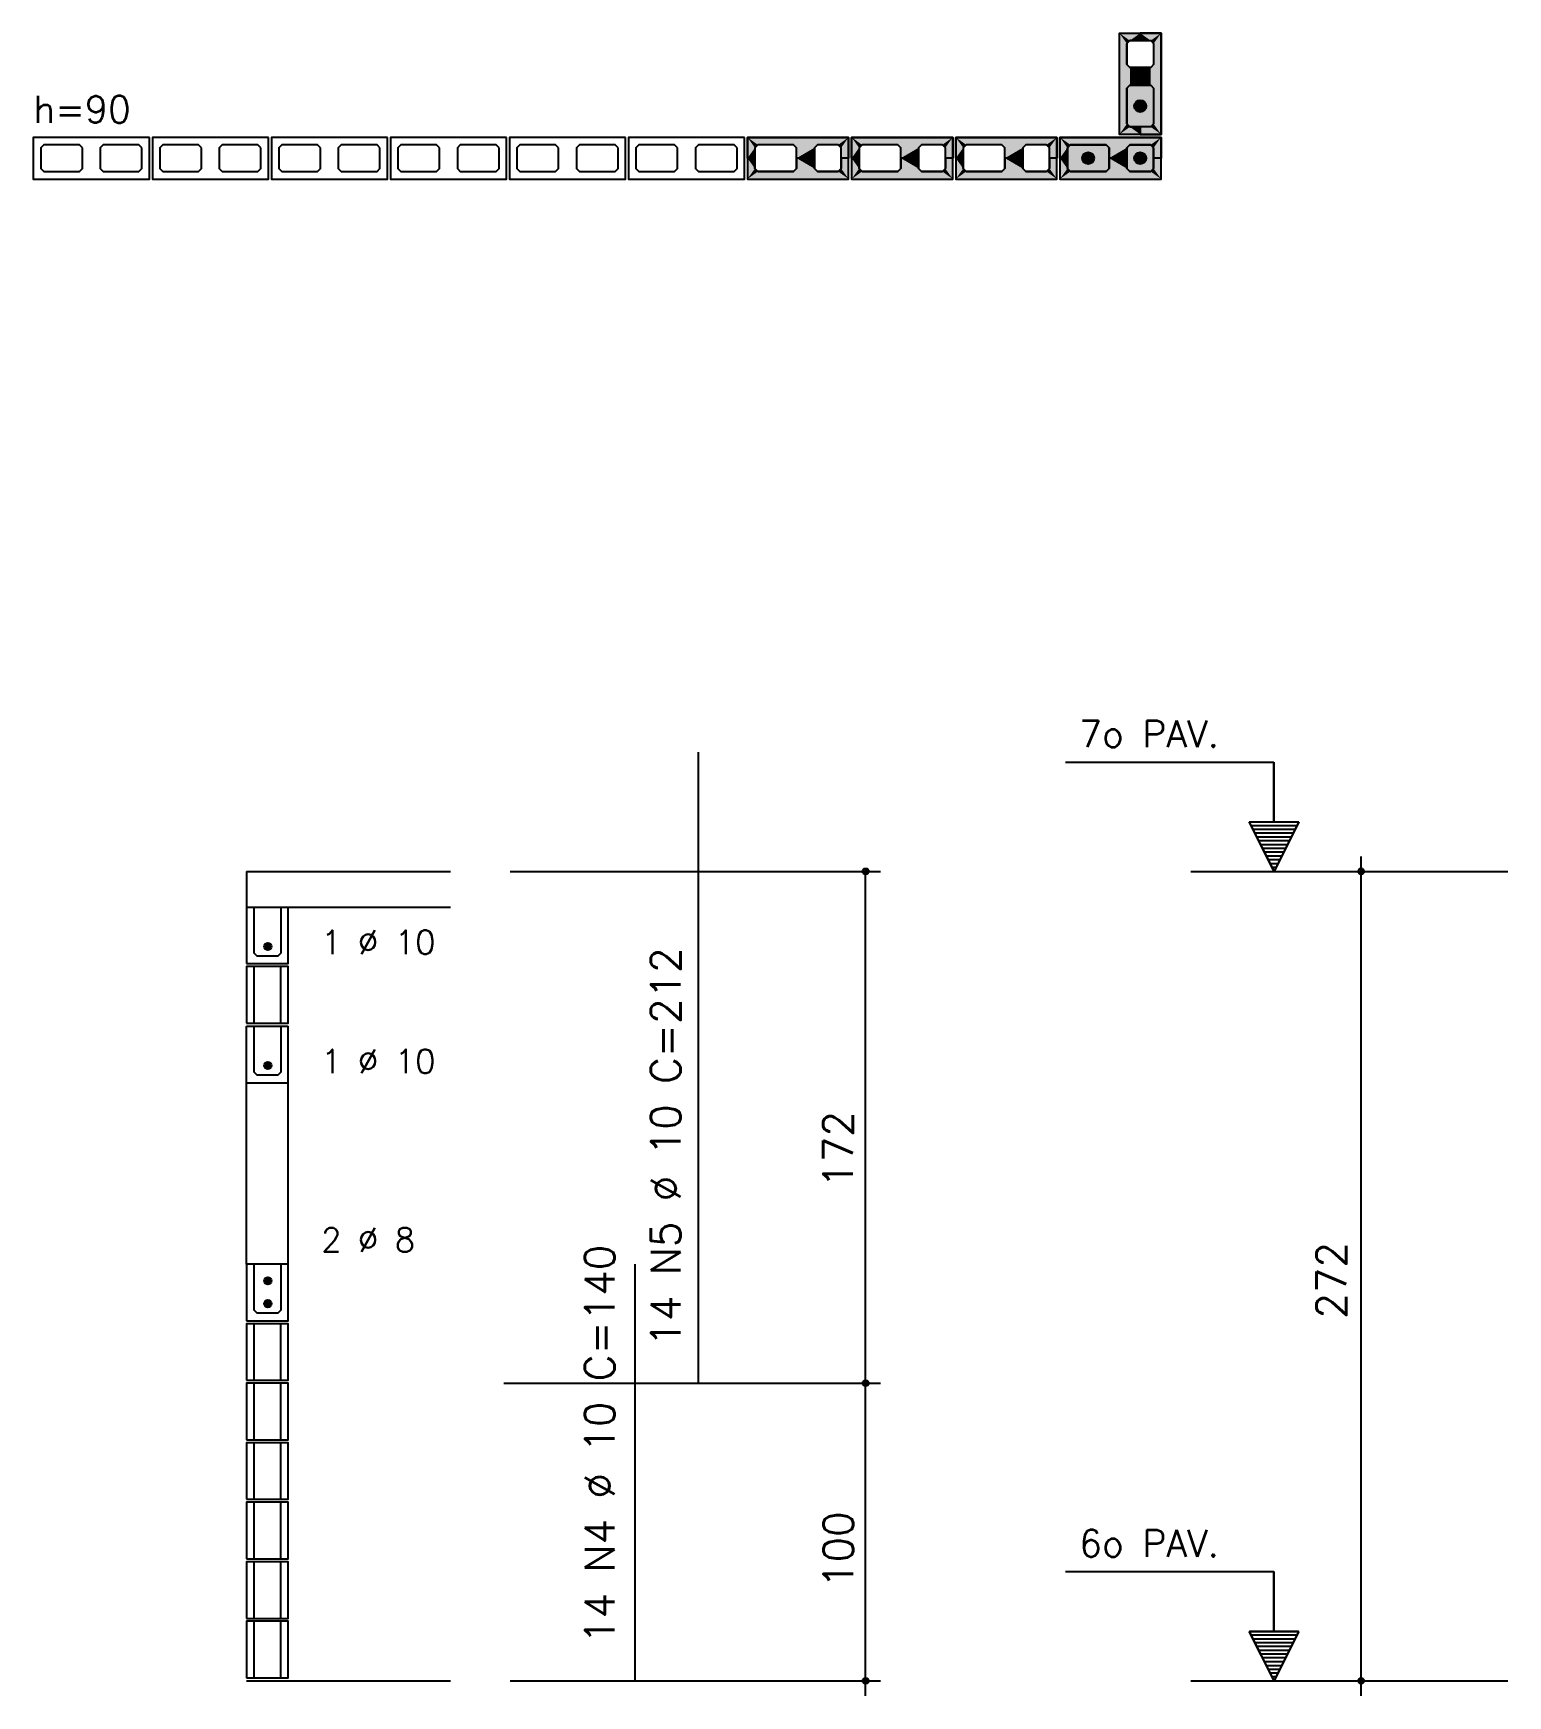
# Model space of a CAD drawing. Extents: x -1.9 to 86, y -1.6 to 61.
# Drawn here: x 24.55 to 34.46, y 30.66 to 41.83 of the extents above; entities that cross this region are included whole.
import ezdxf

# ---------------------------------------------------------------- set-up
doc = ezdxf.new("R2010")
doc.units = 0
doc.header["$MEASUREMENT"] = 0
for name, color, linetype in [('27', 4, 'CONTINUOUS'), ('PENA_01', 1, 'CONTINUOUS'), ('PENA_02', 2, 'CONTINUOUS'), ('PENA_03', 3, 'CONTINUOUS'), ('PENA_05', 5, 'CONTINUOUS'), ('PENA_11', 252, 'CONTINUOUS'), ('PENA_21', 100, 'CONTINUOUS')]:
    doc.layers.add(name, color=color, linetype=linetype)
doc.styles.get("Standard").update_dxf_attribs({"font": 'ROMANS.SHX'})

msp = doc.modelspace()

# ---------------------------------------------------------------- linework, layer by layer
at = {"layer": '27', "linetype": 'Continuous'}
for p, q in [((25.983, 33.558), (25.983, 34.778)), ((26.263, 33.558), (26.263, 34.778))]:
    msp.add_line(p, q, dxfattribs=at)
at = {"layer": 'PENA_01', "linetype": 'Continuous'}
for p, q in [((33.474, 30.658), (33.474, 36.298)), ((27.754, 36.198), (30.243, 36.198)), ((30.143, 30.658), (30.143, 36.198)), ((32.328, 36.198), (34.459, 36.198)), ((27.712, 32.758), (30.243, 32.758)), ((27.754, 30.758), (30.243, 30.758)), ((32.328, 30.758), (34.459, 30.758))]:
    msp.add_line(p, q, dxfattribs=at)
for points in [[(32.079, 41.761), (32.079, 41.621), (32.059, 41.601), (31.919, 41.601), (31.899, 41.621), (31.899, 41.761), (31.919, 41.781), (32.059, 41.781), (32.079, 41.761)], [(32.079, 41.461), (32.079, 41.221), (32.059, 41.201), (31.919, 41.201), (31.899, 41.221), (31.899, 41.461), (31.919, 41.481), (32.059, 41.481), (32.079, 41.461)], [(24.879, 41.061), (24.859, 41.081), (24.619, 41.081), (24.599, 41.061), (24.599, 40.921), (24.619, 40.901), (24.859, 40.901), (24.879, 40.921), (24.879, 41.061)], [(25.279, 41.061), (25.259, 41.081), (25.019, 41.081), (24.999, 41.061), (24.999, 40.921), (25.019, 40.901), (25.259, 40.901), (25.279, 40.921), (25.279, 41.061)], [(25.679, 41.061), (25.659, 41.081), (25.419, 41.081), (25.399, 41.061), (25.399, 40.921), (25.419, 40.901), (25.659, 40.901), (25.679, 40.921), (25.679, 41.061)], [(26.079, 41.061), (26.059, 41.081), (25.819, 41.081), (25.799, 41.061), (25.799, 40.921), (25.819, 40.901), (26.059, 40.901), (26.079, 40.921), (26.079, 41.061)], [(26.479, 41.061), (26.459, 41.081), (26.219, 41.081), (26.199, 41.061), (26.199, 40.921), (26.219, 40.901), (26.459, 40.901), (26.479, 40.921), (26.479, 41.061)], [(26.879, 41.061), (26.859, 41.081), (26.619, 41.081), (26.599, 41.061), (26.599, 40.921), (26.619, 40.901), (26.859, 40.901), (26.879, 40.921), (26.879, 41.061)], [(27.279, 41.061), (27.259, 41.081), (27.019, 41.081), (26.999, 41.061), (26.999, 40.921), (27.019, 40.901), (27.259, 40.901), (27.279, 40.921), (27.279, 41.061)], [(27.679, 41.061), (27.659, 41.081), (27.419, 41.081), (27.399, 41.061), (27.399, 40.921), (27.419, 40.901), (27.659, 40.901), (27.679, 40.921), (27.679, 41.061)], [(28.079, 41.061), (28.059, 41.081), (27.819, 41.081), (27.799, 41.061), (27.799, 40.921), (27.819, 40.901), (28.059, 40.901), (28.079, 40.921), (28.079, 41.061)], [(28.479, 41.061), (28.459, 41.081), (28.219, 41.081), (28.199, 41.061), (28.199, 40.921), (28.219, 40.901), (28.459, 40.901), (28.479, 40.921), (28.479, 41.061)], [(28.879, 41.061), (28.859, 41.081), (28.619, 41.081), (28.599, 41.061), (28.599, 40.921), (28.619, 40.901), (28.859, 40.901), (28.879, 40.921), (28.879, 41.061)], [(29.279, 41.061), (29.259, 41.081), (29.019, 41.081), (28.999, 41.061), (28.999, 40.921), (29.019, 40.901), (29.259, 40.901), (29.279, 40.921), (29.279, 41.061)], [(29.659, 41.081), (29.419, 41.081), (29.399, 41.061), (29.399, 40.921), (29.419, 40.901), (29.659, 40.901), (29.679, 40.921), (29.679, 41.061), (29.659, 41.081)], [(29.959, 41.081), (29.819, 41.081), (29.799, 41.061), (29.799, 40.921), (29.819, 40.901), (29.959, 40.901), (29.979, 40.921), (29.979, 41.061), (29.959, 41.081)], [(30.359, 41.081), (30.119, 41.081), (30.099, 41.061), (30.099, 40.921), (30.119, 40.901), (30.359, 40.901), (30.379, 40.921), (30.379, 41.061), (30.359, 41.081)], [(30.659, 41.081), (30.519, 41.081), (30.499, 41.061), (30.499, 40.921), (30.519, 40.901), (30.659, 40.901), (30.679, 40.921), (30.679, 41.061), (30.659, 41.081)], [(31.059, 41.081), (30.819, 41.081), (30.799, 41.061), (30.799, 40.921), (30.819, 40.901), (31.059, 40.901), (31.079, 40.921), (31.079, 41.061), (31.059, 41.081)], [(31.359, 41.081), (31.219, 41.081), (31.199, 41.061), (31.199, 40.921), (31.219, 40.901), (31.359, 40.901), (31.379, 40.921), (31.379, 41.061), (31.359, 41.081)], [(31.759, 41.081), (31.519, 41.081), (31.499, 41.061), (31.499, 40.921), (31.519, 40.901), (31.759, 40.901), (31.779, 40.921), (31.779, 41.061), (31.759, 41.081)], [(32.059, 41.081), (31.919, 41.081), (31.899, 41.061), (31.899, 40.921), (31.919, 40.901), (32.059, 40.901), (32.079, 40.921), (32.079, 41.061), (32.059, 41.081)]]:
    msp.add_lwpolyline(points, dxfattribs=at)
at = {"layer": 'PENA_02', "linetype": 'Continuous'}
for points in [[(32.129, 41.831), (32.129, 41.151), (31.849, 41.151), (31.849, 41.831), (32.129, 41.831)], [(25.329, 41.131), (24.549, 41.131), (24.549, 40.851), (25.329, 40.851), (25.329, 41.131)], [(26.129, 41.131), (25.349, 41.131), (25.349, 40.851), (26.129, 40.851), (26.129, 41.131)], [(26.929, 41.131), (26.149, 41.131), (26.149, 40.851), (26.929, 40.851), (26.929, 41.131)], [(27.729, 41.131), (26.949, 41.131), (26.949, 40.851), (27.729, 40.851), (27.729, 41.131)], [(28.529, 41.131), (27.749, 41.131), (27.749, 40.851), (28.529, 40.851), (28.529, 41.131)], [(29.329, 41.131), (28.549, 41.131), (28.549, 40.851), (29.329, 40.851), (29.329, 41.131)], [(30.029, 41.131), (29.349, 41.131), (29.349, 40.851), (30.029, 40.851), (30.029, 41.131)], [(30.729, 41.131), (30.049, 41.131), (30.049, 40.851), (30.729, 40.851), (30.729, 41.131)], [(31.429, 41.131), (30.749, 41.131), (30.749, 40.851), (31.429, 40.851), (31.429, 41.131)], [(32.129, 41.131), (31.449, 41.131), (31.449, 40.851), (32.129, 40.851), (32.129, 41.131)]]:
    msp.add_lwpolyline(points, dxfattribs=at)
for centre, radius in [((30.143, 36.198), 0.02), ((30.143, 36.198), 0.01), ((33.474, 36.198), 0.02), ((33.474, 36.198), 0.01), ((30.143, 32.758), 0.02), ((30.143, 32.758), 0.01), ((30.143, 30.758), 0.02), ((30.143, 30.758), 0.01), ((33.474, 30.758), 0.02), ((33.474, 30.758), 0.01)]:
    msp.add_circle(centre, radius, dxfattribs=at)
at = {"layer": 'PENA_03', "linetype": 'Continuous'}
for p, q in [((32.887, 36.93), (31.487, 36.93)), ((32.887, 36.53), (32.887, 36.93)), ((32.889, 36.53), (32.889, 36.932)), ((32.888, 36.198), (32.722, 36.53)), ((32.722, 36.53), (32.887, 36.53)), ((32.888, 36.201), (32.724, 36.529)), ((33.052, 36.529), (32.724, 36.529)), ((33.041, 36.505), (32.735, 36.505)), ((33.028, 36.479), (32.747, 36.479)), ((33.016, 36.454), (32.76, 36.454)), ((33.003, 36.428), (32.773, 36.428)), ((33.054, 36.53), (32.888, 36.198)), ((33.052, 36.529), (32.888, 36.201)), ((32.889, 36.53), (33.054, 36.53)), ((32.99, 36.403), (32.786, 36.403)), ((32.977, 36.377), (32.799, 36.377)), ((32.964, 36.352), (32.811, 36.352)), ((32.952, 36.326), (32.824, 36.326)), ((32.939, 36.3), (32.837, 36.3)), ((32.926, 36.275), (32.85, 36.275)), ((32.913, 36.249), (32.862, 36.249)), ((32.901, 36.224), (32.875, 36.224)), ((25.983, 36.198), (25.983, 35.578)), ((25.983, 36.198), (27.354, 36.198)), ((25.983, 35.958), (27.354, 35.958)), ((26.033, 35.178), (26.033, 35.558)), ((26.213, 35.178), (26.213, 35.558)), ((25.983, 35.158), (26.263, 35.158)), ((25.983, 34.778), (25.983, 35.158)), ((26.263, 33.558), (25.983, 33.558)), ((25.983, 33.558), (25.983, 33.178)), ((26.033, 32.778), (26.033, 33.158)), ((26.213, 32.778), (26.213, 33.158)), ((26.033, 32.378), (26.033, 32.758)), ((26.213, 32.378), (26.213, 32.758)), ((26.033, 31.978), (26.033, 32.358)), ((26.213, 31.978), (26.213, 32.358)), ((26.033, 31.578), (26.033, 31.958)), ((26.213, 31.578), (26.213, 31.958)), ((26.033, 31.178), (26.033, 31.558)), ((26.213, 31.178), (26.213, 31.558)), ((32.887, 31.49), (31.487, 31.49)), ((32.887, 31.09), (32.887, 31.49)), ((32.889, 31.09), (32.889, 31.492)), ((26.033, 30.778), (26.033, 31.158)), ((26.213, 30.778), (26.213, 31.158)), ((32.888, 30.758), (32.722, 31.09)), ((32.722, 31.09), (32.887, 31.09)), ((32.888, 30.761), (32.724, 31.089)), ((33.052, 31.089), (32.724, 31.089)), ((33.041, 31.065), (32.735, 31.065)), ((33.054, 31.09), (32.888, 30.758)), ((33.052, 31.089), (32.888, 30.761)), ((32.889, 31.09), (33.054, 31.09)), ((33.028, 31.039), (32.747, 31.039)), ((33.016, 31.014), (32.76, 31.014)), ((33.003, 30.988), (32.773, 30.988)), ((32.99, 30.963), (32.786, 30.963)), ((32.977, 30.937), (32.799, 30.937)), ((32.964, 30.912), (32.811, 30.912)), ((32.952, 30.886), (32.824, 30.886)), ((32.939, 30.86), (32.837, 30.86)), ((25.983, 30.758), (27.354, 30.758)), ((32.926, 30.835), (32.85, 30.835)), ((32.913, 30.809), (32.862, 30.809)), ((32.901, 30.784), (32.875, 30.784))]:
    msp.add_line(p, q, dxfattribs=at)
for points in [[(31.919, 41.201), (31.899, 41.221), (31.899, 41.461), (31.919, 41.481), (32.059, 41.481), (32.079, 41.461), (32.079, 41.221), (32.059, 41.201), (31.919, 41.201)], [(31.499, 41.061), (31.519, 41.081), (31.759, 41.081), (31.779, 41.061), (31.779, 40.921), (31.759, 40.901), (31.519, 40.901), (31.499, 40.921), (31.499, 41.061)], [(31.919, 40.901), (31.899, 40.921), (31.899, 41.061), (31.919, 41.081), (32.059, 41.081), (32.079, 41.061), (32.079, 40.921), (32.059, 40.901), (31.919, 40.901)], [(25.983, 35.578), (26.263, 35.578), (26.263, 35.958)], [(26.213, 35.958), (26.213, 35.648), (26.193, 35.628), (26.053, 35.628), (26.033, 35.648), (26.033, 35.958)], [(25.983, 35.178), (26.263, 35.178), (26.263, 35.558), (25.983, 35.558), (25.983, 35.178)], [(25.983, 34.778), (26.263, 34.778), (26.263, 35.158)], [(26.213, 35.158), (26.213, 34.848), (26.193, 34.828), (26.053, 34.828), (26.033, 34.848), (26.033, 35.158)], [(25.983, 33.178), (26.263, 33.178), (26.263, 33.558)], [(26.213, 33.558), (26.213, 33.248), (26.193, 33.228), (26.053, 33.228), (26.033, 33.248), (26.033, 33.558)], [(25.983, 32.778), (26.263, 32.778), (26.263, 33.158), (25.983, 33.158), (25.983, 32.778)], [(25.983, 32.378), (26.263, 32.378), (26.263, 32.758), (25.983, 32.758), (25.983, 32.378)], [(25.983, 31.978), (26.263, 31.978), (26.263, 32.358), (25.983, 32.358), (25.983, 31.978)], [(25.983, 31.578), (26.263, 31.578), (26.263, 31.958), (25.983, 31.958), (25.983, 31.578)], [(25.983, 31.178), (26.263, 31.178), (26.263, 31.558), (25.983, 31.558), (25.983, 31.178)], [(25.983, 30.778), (26.263, 30.778), (26.263, 31.158), (25.983, 31.158), (25.983, 30.778)]]:
    msp.add_lwpolyline(points, dxfattribs=at)
for centre, radius in [((31.989, 41.341), 0.04), ((31.639, 40.991), 0.04), ((31.989, 40.991), 0.04), ((26.125, 35.693), 0.025), ((26.125, 34.893), 0.025), ((26.125, 33.446), 0.025), ((26.125, 33.293), 0.025)]:
    msp.add_circle(centre, radius, dxfattribs=at)
for points in [[(32.029, 41.341), (31.969, 41.375), (31.951, 41.354)], [(32.029, 41.341), (31.951, 41.354), (31.951, 41.327)], [(32.029, 41.341), (31.951, 41.327), (31.969, 41.306)], [(32.029, 41.341), (31.996, 41.38), (31.969, 41.375)], [(32.029, 41.341), (31.969, 41.306), (31.996, 41.301)], [(32.029, 41.341), (32.019, 41.366), (31.996, 41.38)], [(32.029, 41.341), (31.996, 41.301), (32.019, 41.315)], [(32.029, 41.341), (32.019, 41.315), (32.029, 41.341)], [(31.679, 40.991), (31.619, 41.025), (31.601, 41.004)], [(31.679, 40.991), (31.601, 41.004), (31.601, 40.977)], [(31.679, 40.991), (31.646, 41.03), (31.619, 41.025)], [(31.679, 40.991), (31.669, 41.016), (31.646, 41.03)], [(32.029, 40.991), (31.969, 41.025), (31.951, 41.004)], [(32.029, 40.991), (31.951, 41.004), (31.951, 40.977)], [(32.029, 40.991), (31.996, 41.03), (31.969, 41.025)], [(32.029, 40.991), (32.019, 41.016), (31.996, 41.03)], [(31.679, 40.991), (31.601, 40.977), (31.619, 40.956)], [(31.679, 40.991), (31.619, 40.956), (31.646, 40.951)], [(31.679, 40.991), (31.646, 40.951), (31.669, 40.965)], [(31.679, 40.991), (31.669, 40.965), (31.679, 40.991)], [(32.029, 40.991), (31.951, 40.977), (31.969, 40.956)], [(32.029, 40.991), (31.969, 40.956), (31.996, 40.951)], [(32.029, 40.991), (31.996, 40.951), (32.019, 40.965)], [(32.029, 40.991), (32.019, 40.965), (32.029, 40.991)], [(26.15, 35.693), (26.113, 35.715), (26.102, 35.702)], [(26.15, 35.693), (26.102, 35.702), (26.102, 35.685)], [(26.15, 35.693), (26.102, 35.685), (26.113, 35.672)], [(26.15, 35.693), (26.129, 35.718), (26.113, 35.715)], [(26.15, 35.693), (26.113, 35.672), (26.129, 35.669)], [(26.15, 35.693), (26.144, 35.709), (26.129, 35.718)], [(26.15, 35.693), (26.129, 35.669), (26.144, 35.677)], [(26.15, 35.693), (26.144, 35.677), (26.15, 35.693)], [(26.15, 34.893), (26.113, 34.915), (26.102, 34.902)], [(26.15, 34.893), (26.102, 34.902), (26.102, 34.885)], [(26.15, 34.893), (26.102, 34.885), (26.113, 34.872)], [(26.15, 34.893), (26.129, 34.918), (26.113, 34.915)], [(26.15, 34.893), (26.113, 34.872), (26.129, 34.869)], [(26.15, 34.893), (26.144, 34.909), (26.129, 34.918)], [(26.15, 34.893), (26.129, 34.869), (26.144, 34.877)], [(26.15, 34.893), (26.144, 34.877), (26.15, 34.893)], [(26.15, 33.446), (26.113, 33.468), (26.102, 33.455)], [(26.15, 33.446), (26.102, 33.455), (26.102, 33.438)], [(26.15, 33.446), (26.102, 33.438), (26.113, 33.425)], [(26.15, 33.446), (26.129, 33.471), (26.113, 33.468)], [(26.15, 33.446), (26.113, 33.425), (26.129, 33.422)], [(26.15, 33.446), (26.144, 33.463), (26.129, 33.471)], [(26.15, 33.446), (26.129, 33.422), (26.144, 33.43)], [(26.15, 33.446), (26.144, 33.43), (26.15, 33.446)], [(26.15, 33.293), (26.113, 33.315), (26.102, 33.302)], [(26.15, 33.293), (26.102, 33.302), (26.102, 33.285)], [(26.15, 33.293), (26.129, 33.318), (26.113, 33.315)], [(26.15, 33.293), (26.144, 33.309), (26.129, 33.318)], [(26.15, 33.293), (26.102, 33.285), (26.113, 33.272)], [(26.15, 33.293), (26.113, 33.272), (26.129, 33.269)], [(26.15, 33.293), (26.129, 33.269), (26.144, 33.277)], [(26.15, 33.293), (26.144, 33.277), (26.15, 33.293)]]:
    msp.add_solid(points, dxfattribs=at)
at = {"layer": 'PENA_05', "linetype": 'Continuous'}
for p, q in [((29.02, 32.758), (29.02, 36.998)), ((28.594, 30.758), (28.594, 33.558))]:
    msp.add_line(p, q, dxfattribs=at)
at = {"layer": 'PENA_11', "linetype": 'Continuous'}
for points in [[(31.919, 41.201), (31.899, 41.461), (31.919, 41.481)], [(31.919, 41.201), (31.899, 41.221), (31.899, 41.461)], [(31.919, 41.201), (31.919, 41.481), (32.059, 41.481)], [(31.919, 41.201), (32.059, 41.481), (32.079, 41.461)], [(31.919, 41.201), (32.079, 41.461), (32.079, 41.221)], [(31.919, 41.201), (32.079, 41.221), (32.059, 41.201)], [(31.919, 41.201), (32.059, 41.201), (31.919, 41.201)], [(31.499, 41.061), (31.519, 41.081), (31.759, 41.081)], [(31.499, 41.061), (31.759, 41.081), (31.779, 41.061)], [(31.499, 41.061), (31.779, 41.061), (31.779, 40.921)], [(31.499, 41.061), (31.779, 40.921), (31.759, 40.901)], [(31.499, 41.061), (31.759, 40.901), (31.519, 40.901)], [(31.499, 41.061), (31.519, 40.901), (31.499, 40.921)], [(31.499, 41.061), (31.499, 40.921), (31.499, 41.061)], [(31.919, 40.901), (31.899, 41.061), (31.919, 41.081)], [(31.919, 40.901), (31.899, 40.921), (31.899, 41.061)], [(31.919, 40.901), (31.919, 41.081), (32.059, 41.081)], [(31.919, 40.901), (32.059, 41.081), (32.079, 41.061)], [(31.919, 40.901), (32.079, 41.061), (32.079, 40.921)], [(31.919, 40.901), (32.079, 40.921), (32.059, 40.901)], [(31.919, 40.901), (32.059, 40.901), (31.919, 40.901)]]:
    msp.add_solid(points, dxfattribs=at)
at = {"layer": 'PENA_21', "linetype": 'Continuous'}
for points in [[(31.989, 41.831), (31.989, 41.781), (31.919, 41.781), (31.899, 41.761), (31.899, 41.621), (31.919, 41.601), (31.989, 41.601), (31.989, 41.481), (31.919, 41.481), (31.899, 41.461), (31.899, 41.221), (31.919, 41.201), (31.989, 41.201), (31.989, 41.151), (31.849, 41.151), (31.849, 41.831), (31.989, 41.831)], [(31.989, 41.831), (31.989, 41.781), (32.059, 41.781), (32.079, 41.761), (32.079, 41.621), (32.059, 41.601), (31.989, 41.601), (31.989, 41.481), (32.059, 41.481), (32.079, 41.461), (32.079, 41.221), (32.059, 41.201), (31.989, 41.201), (31.989, 41.151), (32.129, 41.151), (32.129, 41.831), (31.989, 41.831)], [(30.029, 40.991), (29.979, 40.991), (29.979, 41.061), (29.959, 41.081), (29.819, 41.081), (29.799, 41.061), (29.799, 40.991), (29.679, 40.991), (29.679, 41.061), (29.659, 41.081), (29.419, 41.081), (29.399, 41.061), (29.399, 40.991), (29.349, 40.991), (29.349, 41.131), (30.029, 41.131), (30.029, 40.991)], [(30.729, 40.991), (30.679, 40.991), (30.679, 41.061), (30.659, 41.081), (30.519, 41.081), (30.499, 41.061), (30.499, 40.991), (30.379, 40.991), (30.379, 41.061), (30.359, 41.081), (30.119, 41.081), (30.099, 41.061), (30.099, 40.991), (30.049, 40.991), (30.049, 41.131), (30.729, 41.131), (30.729, 40.991)], [(31.429, 40.991), (31.379, 40.991), (31.379, 41.061), (31.359, 41.081), (31.219, 41.081), (31.199, 41.061), (31.199, 40.991), (31.079, 40.991), (31.079, 41.061), (31.059, 41.081), (30.819, 41.081), (30.799, 41.061), (30.799, 40.991), (30.749, 40.991), (30.749, 41.131), (31.429, 41.131), (31.429, 40.991)], [(32.129, 40.991), (32.079, 40.991), (32.079, 41.061), (32.059, 41.081), (31.919, 41.081), (31.899, 41.061), (31.899, 40.991), (31.779, 40.991), (31.779, 41.061), (31.759, 41.081), (31.519, 41.081), (31.499, 41.061), (31.499, 40.991), (31.449, 40.991), (31.449, 41.131), (32.129, 41.131), (32.129, 40.991)], [(30.029, 40.991), (29.979, 40.991), (29.979, 40.921), (29.959, 40.901), (29.819, 40.901), (29.799, 40.921), (29.799, 40.991), (29.679, 40.991), (29.679, 40.921), (29.659, 40.901), (29.419, 40.901), (29.399, 40.921), (29.399, 40.991), (29.349, 40.991), (29.349, 40.851), (30.029, 40.851), (30.029, 40.991)], [(30.729, 40.991), (30.679, 40.991), (30.679, 40.921), (30.659, 40.901), (30.519, 40.901), (30.499, 40.921), (30.499, 40.991), (30.379, 40.991), (30.379, 40.921), (30.359, 40.901), (30.119, 40.901), (30.099, 40.921), (30.099, 40.991), (30.049, 40.991), (30.049, 40.851), (30.729, 40.851), (30.729, 40.991)], [(31.429, 40.991), (31.379, 40.991), (31.379, 40.921), (31.359, 40.901), (31.219, 40.901), (31.199, 40.921), (31.199, 40.991), (31.079, 40.991), (31.079, 40.921), (31.059, 40.901), (30.819, 40.901), (30.799, 40.921), (30.799, 40.991), (30.749, 40.991), (30.749, 40.851), (31.429, 40.851), (31.429, 40.991)], [(32.129, 40.991), (32.079, 40.991), (32.079, 40.921), (32.059, 40.901), (31.919, 40.901), (31.899, 40.921), (31.899, 40.991), (31.779, 40.991), (31.779, 40.921), (31.759, 40.901), (31.519, 40.901), (31.499, 40.921), (31.499, 40.991), (31.449, 40.991), (31.449, 40.851), (32.129, 40.851), (32.129, 40.991)]]:
    msp.add_lwpolyline(points, dxfattribs=at)
for points in [[(31.919, 41.781), (31.899, 41.761), (31.849, 41.831)], [(31.919, 41.781), (31.849, 41.831), (31.989, 41.831)], [(31.849, 41.831), (31.899, 41.761), (31.849, 41.151)], [(31.919, 41.781), (31.989, 41.831), (31.989, 41.781)], [(32.129, 41.831), (31.989, 41.831), (32.059, 41.781)], [(32.059, 41.781), (31.989, 41.831), (31.989, 41.781)], [(32.079, 41.761), (32.129, 41.831), (32.059, 41.781)], [(32.129, 41.151), (32.129, 41.831), (32.079, 41.761)], [(31.849, 41.151), (31.899, 41.761), (31.899, 41.221)], [(31.899, 41.221), (31.899, 41.761), (31.899, 41.621)], [(32.079, 41.621), (32.129, 41.151), (32.079, 41.761)], [(31.899, 41.221), (31.899, 41.461), (31.899, 41.621)], [(31.919, 41.601), (31.899, 41.461), (31.899, 41.621)], [(31.919, 41.601), (31.919, 41.481), (31.899, 41.461)], [(31.989, 41.601), (31.919, 41.481), (31.919, 41.601)], [(31.989, 41.601), (31.989, 41.481), (31.919, 41.481)], [(31.989, 41.601), (32.059, 41.481), (32.059, 41.601)], [(31.989, 41.601), (31.989, 41.481), (32.059, 41.481)], [(32.059, 41.601), (32.079, 41.461), (32.079, 41.621)], [(32.059, 41.481), (32.079, 41.461), (32.059, 41.601)], [(32.079, 41.461), (32.129, 41.151), (32.079, 41.621)], [(32.079, 41.461), (32.079, 41.221), (32.129, 41.151)], [(30.029, 41.131), (29.419, 41.081), (29.349, 41.131)], [(29.419, 41.081), (29.399, 41.061), (29.349, 41.131)], [(29.349, 41.131), (29.399, 41.061), (29.349, 40.991)], [(29.659, 41.081), (29.419, 41.081), (30.029, 41.131)], [(29.679, 41.061), (29.659, 41.081), (30.029, 41.131)], [(30.029, 41.131), (29.819, 41.081), (29.679, 41.061)], [(30.029, 41.131), (29.959, 41.081), (29.819, 41.081)], [(30.029, 41.131), (29.979, 41.061), (29.959, 41.081)], [(30.029, 41.131), (30.029, 40.991), (29.979, 40.991)], [(30.029, 41.131), (29.979, 40.991), (29.979, 41.061)], [(30.729, 41.131), (30.119, 41.081), (30.049, 41.131)], [(30.119, 41.081), (30.099, 41.061), (30.049, 41.131)], [(30.049, 41.131), (30.099, 41.061), (30.049, 40.991)], [(30.359, 41.081), (30.119, 41.081), (30.729, 41.131)], [(30.379, 41.061), (30.359, 41.081), (30.729, 41.131)], [(30.729, 41.131), (30.519, 41.081), (30.379, 41.061)], [(30.729, 41.131), (30.659, 41.081), (30.519, 41.081)], [(30.729, 41.131), (30.679, 41.061), (30.659, 41.081)], [(30.729, 41.131), (30.729, 40.991), (30.679, 40.991)], [(30.729, 41.131), (30.679, 40.991), (30.679, 41.061)], [(31.429, 41.131), (30.819, 41.081), (30.749, 41.131)], [(30.819, 41.081), (30.799, 41.061), (30.749, 41.131)], [(30.749, 41.131), (30.799, 41.061), (30.749, 40.991)], [(31.059, 41.081), (30.819, 41.081), (31.429, 41.131)], [(31.079, 41.061), (31.059, 41.081), (31.429, 41.131)], [(31.429, 41.131), (31.219, 41.081), (31.079, 41.061)], [(31.429, 41.131), (31.359, 41.081), (31.219, 41.081)], [(31.429, 41.131), (31.379, 41.061), (31.359, 41.081)], [(31.429, 41.131), (31.429, 40.991), (31.379, 40.991)], [(31.429, 41.131), (31.379, 40.991), (31.379, 41.061)], [(32.129, 41.131), (31.519, 41.081), (31.449, 41.131)], [(31.519, 41.081), (31.499, 41.061), (31.449, 41.131)], [(31.449, 41.131), (31.499, 41.061), (31.449, 40.991)], [(31.759, 41.081), (31.519, 41.081), (32.129, 41.131)], [(31.779, 41.061), (31.759, 41.081), (32.129, 41.131)], [(32.129, 41.131), (31.919, 41.081), (31.779, 41.061)], [(31.919, 41.201), (31.849, 41.151), (31.899, 41.221)], [(31.989, 41.151), (31.849, 41.151), (31.919, 41.201)], [(31.989, 41.201), (31.989, 41.151), (31.919, 41.201)], [(32.129, 41.131), (32.059, 41.081), (31.919, 41.081)], [(32.059, 41.201), (31.989, 41.201), (32.129, 41.151)], [(31.989, 41.201), (31.989, 41.151), (32.129, 41.151)], [(32.079, 41.221), (32.059, 41.201), (32.129, 41.151)], [(32.129, 41.131), (32.079, 41.061), (32.059, 41.081)], [(32.129, 41.131), (32.129, 40.991), (32.079, 40.991)], [(32.129, 41.131), (32.079, 40.991), (32.079, 41.061)], [(29.399, 41.061), (29.399, 40.991), (29.349, 40.991)], [(29.679, 40.991), (29.679, 41.061), (29.819, 41.081)], [(29.679, 40.991), (29.819, 41.081), (29.799, 41.061)], [(29.679, 40.991), (29.799, 41.061), (29.799, 40.991)], [(30.099, 41.061), (30.099, 40.991), (30.049, 40.991)], [(30.379, 40.991), (30.379, 41.061), (30.519, 41.081)], [(30.379, 40.991), (30.519, 41.081), (30.499, 41.061)], [(30.379, 40.991), (30.499, 41.061), (30.499, 40.991)], [(30.799, 41.061), (30.799, 40.991), (30.749, 40.991)], [(31.079, 40.991), (31.079, 41.061), (31.219, 41.081)], [(31.079, 40.991), (31.219, 41.081), (31.199, 41.061)], [(31.079, 40.991), (31.199, 41.061), (31.199, 40.991)], [(31.499, 41.061), (31.499, 40.991), (31.449, 40.991)], [(31.779, 40.991), (31.779, 41.061), (31.919, 41.081)], [(31.779, 40.991), (31.919, 41.081), (31.899, 41.061)], [(31.779, 40.991), (31.899, 41.061), (31.899, 40.991)], [(29.349, 40.851), (29.399, 40.921), (29.349, 40.991)], [(29.399, 40.921), (29.399, 40.991), (29.349, 40.991)], [(29.419, 40.901), (29.399, 40.921), (29.349, 40.851)], [(30.029, 40.851), (29.419, 40.901), (29.349, 40.851)], [(29.659, 40.901), (29.419, 40.901), (30.029, 40.851)], [(29.679, 40.921), (29.659, 40.901), (30.029, 40.851)], [(29.679, 40.991), (29.679, 40.921), (29.819, 40.901)], [(29.679, 40.991), (29.819, 40.901), (29.799, 40.921)], [(29.679, 40.991), (29.799, 40.921), (29.799, 40.991)], [(30.029, 40.851), (29.819, 40.901), (29.679, 40.921)], [(30.029, 40.851), (29.959, 40.901), (29.819, 40.901)], [(30.029, 40.851), (29.979, 40.921), (29.959, 40.901)], [(30.029, 40.851), (30.029, 40.991), (29.979, 40.991)], [(30.029, 40.851), (29.979, 40.991), (29.979, 40.921)], [(30.049, 40.851), (30.099, 40.921), (30.049, 40.991)], [(30.099, 40.921), (30.099, 40.991), (30.049, 40.991)], [(30.119, 40.901), (30.099, 40.921), (30.049, 40.851)], [(30.729, 40.851), (30.119, 40.901), (30.049, 40.851)], [(30.359, 40.901), (30.119, 40.901), (30.729, 40.851)], [(30.379, 40.921), (30.359, 40.901), (30.729, 40.851)], [(30.379, 40.991), (30.379, 40.921), (30.519, 40.901)], [(30.379, 40.991), (30.519, 40.901), (30.499, 40.921)], [(30.379, 40.991), (30.499, 40.921), (30.499, 40.991)], [(30.729, 40.851), (30.519, 40.901), (30.379, 40.921)], [(30.729, 40.851), (30.659, 40.901), (30.519, 40.901)], [(30.729, 40.851), (30.679, 40.921), (30.659, 40.901)], [(30.729, 40.851), (30.729, 40.991), (30.679, 40.991)], [(30.729, 40.851), (30.679, 40.991), (30.679, 40.921)], [(30.749, 40.851), (30.799, 40.921), (30.749, 40.991)], [(30.799, 40.921), (30.799, 40.991), (30.749, 40.991)], [(30.819, 40.901), (30.799, 40.921), (30.749, 40.851)], [(31.429, 40.851), (30.819, 40.901), (30.749, 40.851)], [(31.059, 40.901), (30.819, 40.901), (31.429, 40.851)], [(31.079, 40.921), (31.059, 40.901), (31.429, 40.851)], [(31.079, 40.991), (31.079, 40.921), (31.219, 40.901)], [(31.079, 40.991), (31.219, 40.901), (31.199, 40.921)], [(31.079, 40.991), (31.199, 40.921), (31.199, 40.991)], [(31.429, 40.851), (31.219, 40.901), (31.079, 40.921)], [(31.429, 40.851), (31.359, 40.901), (31.219, 40.901)], [(31.429, 40.851), (31.379, 40.921), (31.359, 40.901)], [(31.429, 40.851), (31.429, 40.991), (31.379, 40.991)], [(31.429, 40.851), (31.379, 40.991), (31.379, 40.921)], [(31.449, 40.851), (31.499, 40.921), (31.449, 40.991)], [(31.499, 40.921), (31.499, 40.991), (31.449, 40.991)], [(31.519, 40.901), (31.499, 40.921), (31.449, 40.851)], [(32.129, 40.851), (31.519, 40.901), (31.449, 40.851)], [(31.759, 40.901), (31.519, 40.901), (32.129, 40.851)], [(31.779, 40.921), (31.759, 40.901), (32.129, 40.851)], [(31.779, 40.991), (31.779, 40.921), (31.919, 40.901)], [(31.779, 40.991), (31.919, 40.901), (31.899, 40.921)], [(31.779, 40.991), (31.899, 40.921), (31.899, 40.991)], [(32.129, 40.851), (31.919, 40.901), (31.779, 40.921)], [(32.129, 40.851), (32.059, 40.901), (31.919, 40.901)], [(32.129, 40.851), (32.079, 40.921), (32.059, 40.901)], [(32.129, 40.851), (32.129, 40.991), (32.079, 40.991)], [(32.129, 40.851), (32.079, 40.991), (32.079, 40.921)]]:
    msp.add_solid(points, dxfattribs=at)

# ---------------------------------------------------------------- texts
at = {"layer": 'PENA_03', "linetype": 'Continuous'}
for s, height, p in [('h=90', 0.18, (24.549, 41.229)), ('7o PAV.', 0.18, (31.578, 37.032)), ('1 %%c 10', 0.16, (26.484, 35.642)), ('1 %%c 10', 0.16, (26.484, 34.842)), ('2 %%c 8', 0.16, (26.484, 33.642)), ('6o PAV.', 0.18, (31.578, 31.592))]:
    msp.add_text(s, height=height, dxfattribs=at).set_placement(p)
for s, p in [('14 N5 %%c 10 C=212', (28.9, 33.004)), ('172', (30.058, 34.072)), ('14 N4 %%c 10 C=140', (28.456, 31.006)), ('272', (33.374, 33.192)), ('100', (30.06, 31.382))]:
    msp.add_text(s, height=0.2, rotation=90, dxfattribs=at).set_placement(p)

doc.saveas('drawing.dxf')
